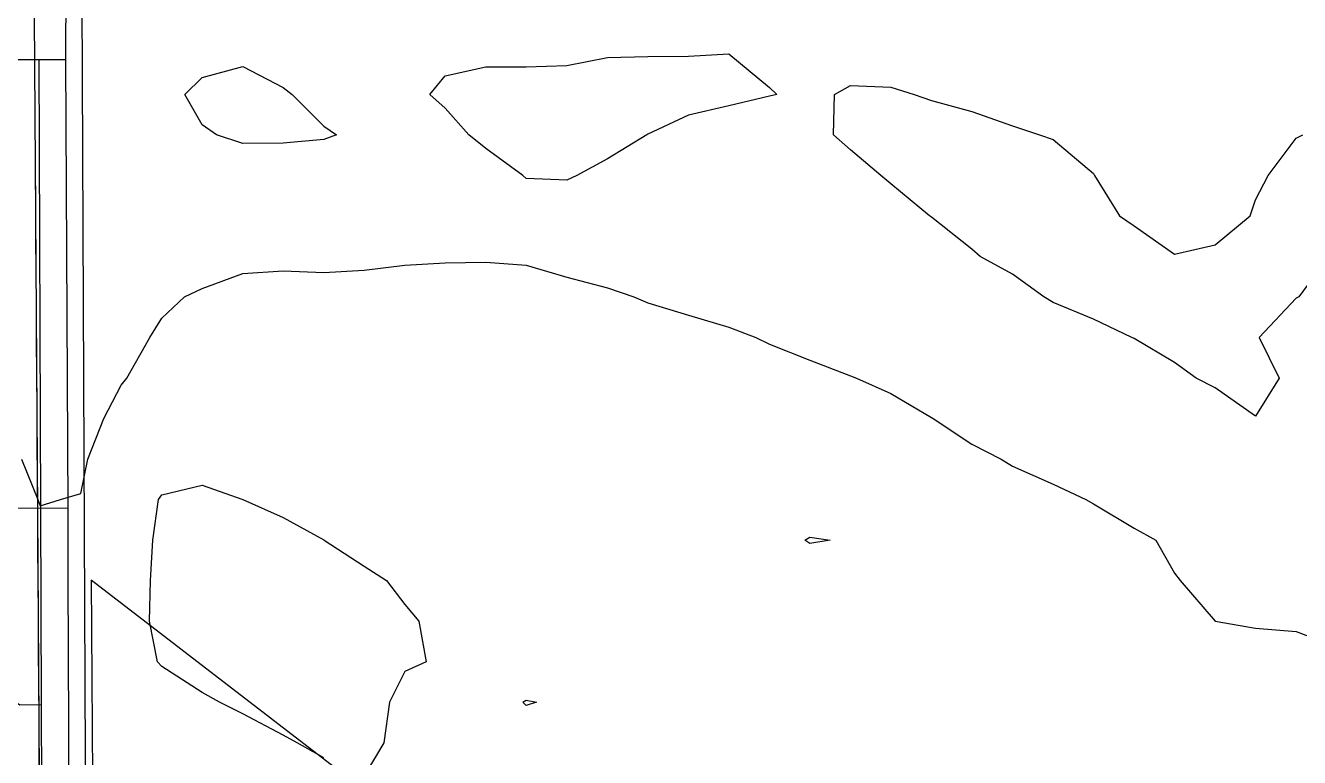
# Model space of a CAD drawing. Extents: x 6438959 to 7279357, y 1424492 to 2039161.
# Drawn here: x 6785293 to 6787180, y 1744061 to 1745145 of the extents above; entities that cross this region are included whole.
import ezdxf

# ---------------------------------------------------------------- set-up
doc = ezdxf.new("R2010")
doc.units = 21
for name, color, linetype in [('ADJOINING_PARCELS', 241, 'Continuous'), ('CL_LOCAL', 4, 'Continuous'), ('CL_MAJOR', 2, 'Continuous'), ('CL_TRAIL', 6, 'Continuous'), ('CONTOUR_INDEX', 150, 'Continuous'), ('CONTOUR_MAJOR', 92, 'Continuous'), ('PLSS_TWP', 7, 'Continuous'), ('PLSS_TWP_3D', 7, 'Continuous')]:
    doc.layers.add(name, color=color, linetype=linetype)

msp = doc.modelspace()

# ---------------------------------------------------------------- linework, layer by layer
at = {"layer": 'ADJOINING_PARCELS'}
msp.add_lwpolyline([(6785390.5, 1744323.3), (6785393.8, 1743812.1), (6785395.1, 1743632.4), (6785596.2, 1743633.5), (6785597, 1743513.5), (6785676, 1743513.8), (6785721.3, 1743479.4), (6785937.4, 1743315.1), (6785938.3, 1743180), (6786003.4, 1743160.4), (6786645.8, 1743163.8), (6786683.8, 1743164.1), (6786682.4, 1743329.6), (6786644.2, 1743359), (6786060.6, 1743807.9), (6785390.5, 1744323.3)], close=True, dxfattribs=at)
at = {"layer": 'CL_LOCAL'}
for points in [[(6784954.7, 1745093.3), (6785224.8, 1745093.5), (6785260.6, 1745094.4), (6785313.1, 1745094.4)], [(6783679.1, 1744426.8), (6783708.9, 1744422.2), (6783899.4, 1744423.5), (6783926, 1744425.8), (6783952.3, 1744428.7), (6783981.7, 1744430.5), (6784012.8, 1744431.1), (6784981.5, 1744432), (6785017, 1744431.8), (6785255.5, 1744430.3), (6785260.5, 1744430.3), (6785315.4, 1744429.9)], [(6785255.5, 1744430.3), (6785256.2, 1744400.4), (6785256.2, 1744371.6), (6785256.2, 1744316.3), (6785255.3, 1744223.1), (6785257.8, 1744211.8), (6785265.7, 1744193.5), (6785265.2, 1744176.5), (6785267.2, 1744163.5), (6785270.8, 1744148.1), (6785284.6, 1744138.7), (6785316.4, 1744139.5)], [(6785315.4, 1744429.9), (6785356.2, 1744430.3)]]:
    msp.add_lwpolyline(points, dxfattribs=at)
at = {"layer": 'CL_MAJOR'}
for points in [[(6785352.8, 1745094.2), (6785353.4, 1745203.1), (6785353.3, 1745265.8), (6785353.8, 1745311.6), (6785356.2, 1745361.2), (6785359.8, 1745401.4), (6785365.5, 1745442.4), (6785373.6, 1745487.9), (6785381.6, 1745525.2), (6785394.1, 1745572.2), (6785398.7, 1745587.3)], [(6785313.1, 1745094.4), (6785315.4, 1744429.9)], [(6785313.1, 1745094.4), (6785352.8, 1745094.2)], [(6785356.2, 1744430.3), (6785352.8, 1745094.2)], [(6785315.4, 1744429.9), (6785316.4, 1744139.5), (6785317.7, 1743768.7)], [(6785356.6, 1744326.9), (6785356.2, 1744430.3)], [(6785358.6, 1743769.6), (6785356.6, 1744326.9)]]:
    msp.add_lwpolyline(points, dxfattribs=at)
at = {"layer": 'CL_TRAIL'}
msp.add_lwpolyline([(6785564.6, 1745719.8), (6785484.8, 1745719.4), (6785469.2, 1745714.1), (6785453, 1745677.4), (6785427.4, 1745606.7), (6785406.8, 1745530.1), (6785389.5, 1745438.4), (6785380.7, 1745364.6), (6785376.3, 1745292.7), (6785385, 1743278), (6785385.5, 1743171.9), (6785389.9, 1743155.9), (6785404, 1743152.2), (6785482.3, 1743152), (6785537.6, 1743151.9)], dxfattribs=at)
at = {"layer": 'CONTOUR_INDEX', "elevation": 330}
for points in [[(6786274.9, 1745011.7), (6786214.9, 1744983.8), (6786213.2, 1744982.7), (6786154.9, 1744947.3), (6786109.6, 1744922.7), (6786094.9, 1744915.7), (6786034.9, 1744918.3), (6786029.9, 1744922.7), (6785974.9, 1744962.4), (6785949.9, 1744982.7), (6785914.9, 1745022.2), (6785891.8, 1745042.7), (6785914.9, 1745070), (6785974.9, 1745083.3), (6786034.9, 1745083.7), (6786094.9, 1745085.6), (6786154.9, 1745097.2), (6786214.9, 1745098.8), (6786274.9, 1745099.1), (6786334.9, 1745102.7), (6786394.9, 1745052.9), (6786406, 1745042.7), (6786394.9, 1745039.9), (6786334.9, 1745025.6), (6786274.9, 1745011.7)], [(6785734.9, 1744975.8), (6785674.9, 1744970.7), (6785614.9, 1744969.9), (6785575.9, 1744982.7), (6785554.9, 1744997.5), (6785529.3, 1745042.7), (6785554.9, 1745067.6), (6785614.9, 1745083.8), (6785674.9, 1745052.7), (6785688.1, 1745042.7), (6785734.9, 1744995.5), (6785753.6, 1744982.7), (6785734.9, 1744975.8)], [(6787222.9, 1744802.7), (6787178.9, 1744742.7), (6787174.9, 1744740.9), (6787120, 1744682.7), (6787149.6, 1744622.7), (6787114.9, 1744566.1), (6787054.9, 1744608), (6787026.8, 1744622.7), (6786994.9, 1744645.5), (6786934.9, 1744681.2), (6786931.7, 1744682.7), (6786874.9, 1744709.9), (6786814.9, 1744734.7), (6786801.5, 1744742.7), (6786754.9, 1744776.5), (6786707.1, 1744802.7), (6786694.9, 1744813.4), (6786634.9, 1744860.9), (6786632, 1744862.7), (6786574.9, 1744910.1), (6786560.1, 1744922.7), (6786514.9, 1744960.4), (6786489.7, 1744982.7), (6786491.1, 1745042.7), (6786514.9, 1745056), (6786574.9, 1745053.5), (6786609.2, 1745042.7), (6786634.9, 1745033.4), (6786694.9, 1745017.2), (6786754.9, 1744996.2), (6786794.9, 1744982.7), (6786814.9, 1744975.9), (6786874.9, 1744925.5), (6786876.3, 1744922.7), (6786913.4, 1744862.7), (6786934.9, 1744848), (6786994.9, 1744805.9), (6787054.9, 1744819.8), (6787106.7, 1744862.7), (6787114.9, 1744886.5), (6787133.6, 1744922.7), (6787174.9, 1744977.7), (6787185.1, 1744982.7)], [(6785287.1, 1744502.7), (6785311.3, 1744442.7), (6785314.9, 1744433.5), (6785344.9, 1744442.7), (6785374.9, 1744451.9), (6785385.4, 1744502.7), (6785409.2, 1744562.7), (6785434.9, 1744612.2), (6785443, 1744622.7), (6785477.3, 1744682.7), (6785494.9, 1744711.5), (6785528.8, 1744742.7), (6785554.9, 1744755.5), (6785614.9, 1744777.5), (6785674.9, 1744781.3), (6785734.9, 1744779.1), (6785794.9, 1744782.4), (6785854.9, 1744789.6), (6785914.9, 1744793.3), (6785974.9, 1744794.1), (6786034.9, 1744789.9), (6786094.9, 1744772.2), (6786154.9, 1744756.2), (6786194, 1744742.7), (6786214.9, 1744734.3), (6786274.9, 1744716), (6786334.9, 1744698.1), (6786374.9, 1744682.7), (6786394.9, 1744673.1), (6786454.9, 1744649.1), (6786514.9, 1744626.2), (6786523.8, 1744622.7), (6786574.9, 1744599.6), (6786634.9, 1744564.2), (6786637.5, 1744562.7), (6786694.9, 1744524.8), (6786738.2, 1744502.7), (6786754.9, 1744492.1), (6786814.9, 1744465.8), (6786863.5, 1744442.7), (6786874.9, 1744436.5), (6786934.9, 1744400.4), (6786967, 1744382.7), (6786994.9, 1744333.6), (6787003, 1744322.7), (6787054.9, 1744262.7), (6787054.9, 1744262.7), (6787114.9, 1744252.6), (6787174.9, 1744247.5), (6787234.9, 1744224.9)]]:
    msp.add_lwpolyline(points, dxfattribs=at)
at = {"layer": 'CONTOUR_MAJOR', "elevation": 325}
for points in [[(6785734.9, 1744060.4), (6785695.5, 1744082.7), (6785674.9, 1744094), (6785614.9, 1744125.4), (6785580.6, 1744142.7), (6785554.9, 1744157.3), (6785494.9, 1744195.4), (6785488.8, 1744202.7), (6785476.7, 1744262.7), (6785478.1, 1744322.7), (6785481.9, 1744382.7), (6785490, 1744442.7), (6785494.9, 1744449.8), (6785554.9, 1744463.9), (6785614.9, 1744442.7), (6785614.9, 1744442.7), (6785674.9, 1744416.4), (6785734.9, 1744383), (6785735.4, 1744382.7), (6785794.9, 1744344.3), (6785827.9, 1744322.7), (6785854.9, 1744287.5), (6785875.8, 1744262.7), (6785886.6, 1744202.7), (6785854.9, 1744188), (6785832.4, 1744142.7), (6785823.7, 1744082.7)], [(6786454.9, 1744377.5), (6786447.5, 1744382.7), (6786454.9, 1744386.9), (6786484.9, 1744382.7), (6786454.9, 1744377.5)], [(6786034.9, 1744137.9), (6786029.7, 1744142.7), (6786034.9, 1744145.6), (6786049.9, 1744142.7), (6786034.9, 1744137.9)], [(6785823.7, 1744082.7), (6785794.9, 1744033.5)]]:
    msp.add_lwpolyline(points, dxfattribs=at)
at = {"layer": 'PLSS_TWP'}
msp.add_lwpolyline([(6785275.7, 1749709.4), (6785285.4, 1748388.8), (6785285.4, 1748388.5), (6785293.9, 1747067.4), (6785302.3, 1745746.1), (6785310.8, 1744424.7), (6785319.2, 1743103.4), (6785327, 1741782.9), (6785334.7, 1740462.4), (6785342.4, 1739141.9), (6785350.2, 1737821.4), (6785358, 1736501.2), (6785365.8, 1735181), (6785373.5, 1733860.7), (6785381.3, 1732540.5), (6786747.2, 1732551.9), (6788067.5, 1732563), (6789388, 1732574.3), (6790708.5, 1732585.8), (6792029.3, 1732598.2)], dxfattribs=at)
msp.add_lwpolyline([(6785275.7, 1749709.4), (6785285.4, 1748388.8), (6785285.4, 1748388.5), (6785293.9, 1747067.4), (6785302.3, 1745746.1), (6785310.8, 1744424.7), (6785319.2, 1743103.4), (6785327, 1741782.9), (6785334.7, 1740462.4), (6785342.4, 1739141.9), (6785350.2, 1737821.4), (6785358, 1736501.2), (6785365.8, 1735181), (6785373.5, 1733860.7), (6785381.3, 1732540.5), (6786747.2, 1732551.9), (6788067.5, 1732563), (6789388, 1732574.3), (6790708.5, 1732585.8), (6792029.3, 1732598.2)], dxfattribs=at)
at = {"layer": 'PLSS_TWP_3D'}
for p, q in [((6785307.5, 1744932.9, 331.8), (6785307.9, 1744882.1, 331.7)), ((6785307.9, 1744882.1, 331.7), (6785308.2, 1744831.3, 331.6)), ((6785308.2, 1744831.3, 331.6), (6785308.5, 1744780.5, 331.4)), ((6785308.5, 1744780.5, 331.4), (6785308.8, 1744729.7, 331.2)), ((6785308.8, 1744729.7, 331.2), (6785309.2, 1744678.8, 331)), ((6785309.2, 1744678.8, 331), (6785309.5, 1744628, 330.8)), ((6785309.5, 1744628, 330.8), (6785309.8, 1744577.2, 330.6)), ((6785309.8, 1744577.2, 330.6), (6785310.1, 1744526.4, 330.4)), ((6785310.1, 1744526.4, 330.4), (6785310.5, 1744475.6, 330.1)), ((6785310.5, 1744475.6, 330.1), (6785310.8, 1744424.7, 329.9)), ((6785310.8, 1744424.7, 329.9), (6785310.8, 1744424.7, 329.9)), ((6785310.8, 1744424.7, 329.9), (6785311.1, 1744373.9, 329.7)), ((6785311.1, 1744373.9, 329.7), (6785311.4, 1744323.1, 329.5)), ((6785311.4, 1744323.1, 329.5), (6785311.8, 1744272.3, 329.3)), ((6785311.8, 1744272.3, 329.3), (6785312.1, 1744221.5, 329.1)), ((6785312.1, 1744221.5, 329.1), (6785312.4, 1744170.6, 328.8)), ((6785312.4, 1744170.6, 328.8), (6785312.7, 1744119.8, 328.6)), ((6785312.7, 1744119.8, 328.6), (6785313.1, 1744069, 328.4)), ((6785313.1, 1744069, 328.4), (6785313.4, 1744018.2, 328.2))]:
    msp.add_line(p, q, dxfattribs=at)

doc.saveas('drawing.dxf')
